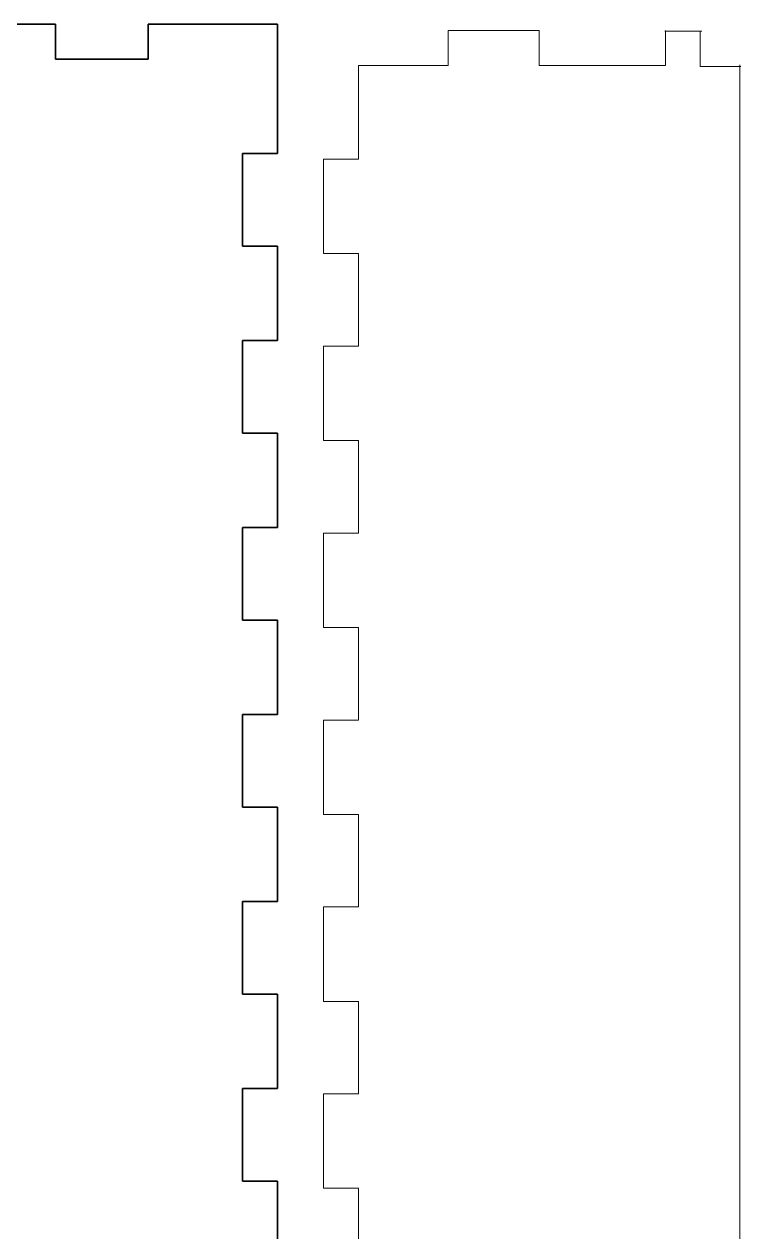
# Model space of a CAD drawing. Header units: millimetres. Extents: x -423 to 44, y -358 to 68.
# Drawn here: x -239 to -177.7, y -255 to -151.6 of the extents above; entities that cross this region are included whole.
import ezdxf

# ---------------------------------------------------------------- set-up
doc = ezdxf.new("R2010")
doc.units = ezdxf.units.MM
doc.header["$MEASUREMENT"] = 0
doc.layers.add('Capa 1', color=7, linetype='Continuous')

msp = doc.modelspace()

# ---------------------------------------------------------------- linework, layer by layer
at = {"layer": 'Capa 1', "color": 250, "lineweight": 35}
for points in [[(-236.325, -151.625), (-236.325, -151.625), (-244.4, -151.625), (-244.4, -151.625)], [(-236.325, -154.625), (-236.325, -154.625), (-236.325, -151.625), (-236.325, -151.625)], [(-228.4, -151.625), (-228.4, -151.625), (-220.325, -151.625), (-220.325, -151.625)], [(-228.4, -151.625), (-228.4, -151.625), (-228.4, -154.625), (-228.4, -154.625)], [(-220.325, -151.625), (-220.325, -151.625), (-217.325, -151.625), (-217.325, -151.625)], [(-217.325, -154.625), (-217.325, -154.625), (-217.325, -151.625), (-217.325, -151.625)], [(-228.4, -154.625), (-228.4, -154.625), (-236.325, -154.625), (-236.325, -154.625)], [(-217.325, -162.7), (-217.325, -162.7), (-217.325, -154.625), (-217.325, -154.625)], [(-220.325, -162.7), (-220.325, -162.7), (-217.325, -162.7), (-217.325, -162.7)], [(-220.325, -170.625), (-220.325, -170.625), (-220.325, -162.7), (-220.325, -162.7)], [(-217.325, -170.625), (-217.325, -170.625), (-220.325, -170.625), (-220.325, -170.625)], [(-217.325, -178.7), (-217.325, -178.7), (-217.325, -170.625), (-217.325, -170.625)], [(-220.325, -178.7), (-220.325, -178.7), (-217.325, -178.7), (-217.325, -178.7)], [(-220.325, -186.625), (-220.325, -186.625), (-220.325, -178.7), (-220.325, -178.7)], [(-217.325, -186.625), (-217.325, -186.625), (-220.325, -186.625), (-220.325, -186.625)], [(-217.325, -194.7), (-217.325, -194.7), (-217.325, -186.625), (-217.325, -186.625)], [(-220.325, -194.7), (-220.325, -194.7), (-217.325, -194.7), (-217.325, -194.7)], [(-220.325, -202.625), (-220.325, -202.625), (-220.325, -194.7), (-220.325, -194.7)], [(-217.325, -202.625), (-217.325, -202.625), (-220.325, -202.625), (-220.325, -202.625)], [(-217.325, -210.7), (-217.325, -210.7), (-217.325, -202.625), (-217.325, -202.625)], [(-220.325, -210.7), (-220.325, -210.7), (-217.325, -210.7), (-217.325, -210.7)], [(-220.325, -218.6249), (-220.325, -218.6249), (-220.325, -210.7), (-220.325, -210.7)], [(-217.325, -218.6249), (-217.325, -218.6249), (-220.325, -218.6249), (-220.325, -218.6249)], [(-217.325, -226.7), (-217.325, -226.7), (-217.325, -218.6249), (-217.325, -218.6249)], [(-220.325, -226.7), (-220.325, -226.7), (-217.325, -226.7), (-217.325, -226.7)], [(-220.325, -234.625), (-220.325, -234.625), (-220.325, -226.7), (-220.325, -226.7)], [(-217.325, -234.625), (-217.325, -234.625), (-220.325, -234.625), (-220.325, -234.625)], [(-217.325, -242.7), (-217.325, -242.7), (-217.325, -234.625), (-217.325, -234.625)], [(-220.325, -242.7), (-220.325, -242.7), (-217.325, -242.7), (-217.325, -242.7)], [(-220.325, -250.625), (-220.325, -250.625), (-220.325, -242.7), (-220.325, -242.7)], [(-217.325, -250.625), (-217.325, -250.625), (-220.325, -250.625), (-220.325, -250.625)], [(-217.325, -258.6999), (-217.325, -258.6999), (-217.325, -250.625), (-217.325, -250.625)]]:
    msp.add_open_spline(points, degree=3, dxfattribs=at)
at = {"layer": 'Capa 1', "color": 250, "lineweight": 5}
for points in [[(-202.725, -152.175), (-202.725, -152.175), (-202.725, -155.175), (-202.725, -155.175)], [(-194.95, -152.175), (-194.95, -152.175), (-202.725, -152.175), (-202.725, -152.175)], [(-194.95, -155.175), (-194.95, -155.175), (-194.95, -152.175), (-194.95, -152.175)], [(-184.175, -152.225), (-184.175, -152.225), (-181.025, -152.225), (-181.025, -152.225)], [(-184.125, -152.175), (-184.125, -152.175), (-184.125, -155.175), (-184.125, -155.175)], [(-181.15, -155.25), (-181.15, -155.25), (-181.15, -152.25), (-181.15, -152.25)], [(-210.4, -155.175), (-210.4, -155.175), (-210.4, -163.175), (-210.4, -163.175)], [(-202.725, -155.175), (-202.725, -155.175), (-210.4, -155.175), (-210.4, -155.175)], [(-184.125, -155.175), (-184.125, -155.175), (-194.95, -155.175), (-194.95, -155.175)], [(-181.15, -155.25), (-181.15, -155.25), (-177.6749, -155.25), (-177.6749, -155.25)], [(-177.75, -355.15), (-177.75, -355.15), (-177.75, -155.1), (-177.75, -155.1)], [(-213.4, -163.175), (-213.4, -163.175), (-213.4, -171.25), (-213.4, -171.25)], [(-210.4, -163.175), (-210.4, -163.175), (-213.4, -163.175), (-213.4, -163.175)], [(-213.4, -171.25), (-213.4, -171.25), (-210.4, -171.25), (-210.4, -171.25)], [(-210.4, -171.25), (-210.4, -171.25), (-210.4, -179.175), (-210.4, -179.175)], [(-213.4, -179.175), (-213.4, -179.175), (-213.4, -187.25), (-213.4, -187.25)], [(-210.4, -179.175), (-210.4, -179.175), (-213.4, -179.175), (-213.4, -179.175)], [(-213.4, -187.25), (-213.4, -187.25), (-210.4, -187.25), (-210.4, -187.25)], [(-210.4, -187.25), (-210.4, -187.25), (-210.4, -195.175), (-210.4, -195.175)], [(-213.4, -195.175), (-213.4, -195.175), (-213.4, -203.25), (-213.4, -203.25)], [(-210.4, -195.175), (-210.4, -195.175), (-213.4, -195.175), (-213.4, -195.175)], [(-213.4, -203.25), (-213.4, -203.25), (-210.4, -203.25), (-210.4, -203.25)], [(-210.4, -203.25), (-210.4, -203.25), (-210.4, -211.175), (-210.4, -211.175)], [(-213.4, -211.175), (-213.4, -211.175), (-213.4, -219.25), (-213.4, -219.25)], [(-210.4, -211.175), (-210.4, -211.175), (-213.4, -211.175), (-213.4, -211.175)], [(-213.4, -219.25), (-213.4, -219.25), (-210.4, -219.25), (-210.4, -219.25)], [(-210.4, -219.25), (-210.4, -219.25), (-210.4, -227.175), (-210.4, -227.175)], [(-213.4, -227.175), (-213.4, -227.175), (-213.4, -235.25), (-213.4, -235.25)], [(-210.4, -227.175), (-210.4, -227.175), (-213.4, -227.175), (-213.4, -227.175)], [(-213.4, -235.25), (-213.4, -235.25), (-210.4, -235.25), (-210.4, -235.25)], [(-210.4, -235.25), (-210.4, -235.25), (-210.4, -243.175), (-210.4, -243.175)], [(-213.4, -243.175), (-213.4, -243.175), (-213.4, -251.25), (-213.4, -251.25)], [(-210.4, -243.175), (-210.4, -243.175), (-213.4, -243.175), (-213.4, -243.175)], [(-213.4, -251.25), (-213.4, -251.25), (-210.4, -251.25), (-210.4, -251.25)], [(-210.4, -251.25), (-210.4, -251.25), (-210.4, -259.175), (-210.4, -259.175)]]:
    msp.add_open_spline(points, degree=3, dxfattribs=at)

doc.saveas('drawing.dxf')
